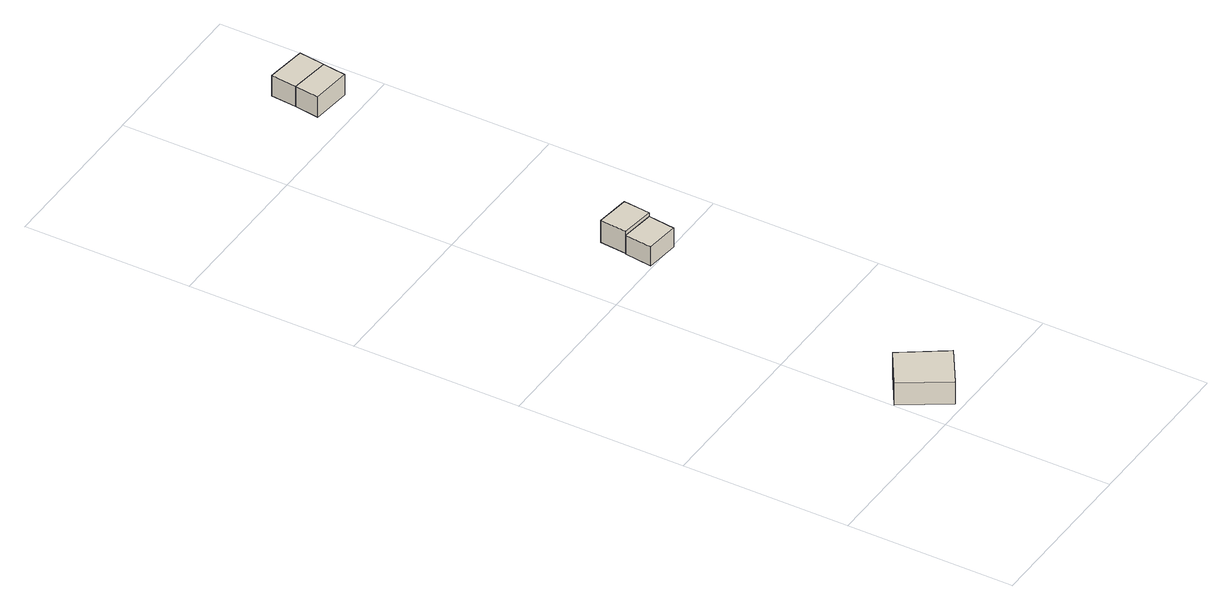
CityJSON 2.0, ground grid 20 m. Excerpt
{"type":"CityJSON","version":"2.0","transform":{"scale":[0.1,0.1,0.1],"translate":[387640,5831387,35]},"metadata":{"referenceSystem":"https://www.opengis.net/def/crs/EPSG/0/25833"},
"CityObjects":{
"building1":{"type":"Building","attributes":{"Gemeindeschluessel":"11000012","BezugspunktDach":"2200","function":"31001_2000","measuredHeight":2.91,"storeysAboveGround":1},"address":[{"country":"Germany","locality":"Berlin","thoroughfareNumber":"32 (1)","thoroughfareName":"Im Wiesenbusch"}],"geometry":[{"type":"Solid","lod":"1","boundaries":[[[[0,1,2,3]],[[4,5,6,7]],[[4,7,3,2]],[[5,4,2,1]],[[6,5,1,0]],[[7,6,0,3]]]]}]},
"building2":{"type":"Building","attributes":{"Gemeindeschluessel":"11000012","BezugspunktDach":"2200","function":"31001_2463","measuredHeight":2.79,"storeysAboveGround":1},"address":[{"country":"Germany","locality":"Berlin","thoroughfareNumber":"2 (1)","thoroughfareName":"Im Riedgrund"}],"geometry":[{"type":"Solid","lod":"1","boundaries":[[[[8,9,10,11]],[[12,13,14,15]],[[12,15,11,10]],[[13,12,10,9]],[[14,13,9,8]],[[15,14,8,11]]]]}]},
"building3":{"type":"Building","attributes":{"Gemeindeschluessel":"11000012","BezugspunktDach":"2200","function":"31001_2463","measuredHeight":2.9,"storeysAboveGround":1},"address":[{"country":"Germany","locality":"Berlin","thoroughfareNumber":"4 (1)","thoroughfareName":"Im Riedgrund"}],"geometry":[{"type":"Solid","lod":"1","boundaries":[[[[16,17,18,19]],[[20,21,22,23]],[[20,23,19,18]],[[21,20,18,17]],[[22,21,17,16]],[[23,22,16,19]]]]}]},
"building4":{"type":"Building","attributes":{"Gemeindeschluessel":"11000012","BezugspunktDach":"2200","function":"31001_2463","measuredHeight":2.67,"storeysAboveGround":1},"address":[{"country":"Germany","locality":"Berlin","thoroughfareNumber":"6 (1)","thoroughfareName":"Im Riedgrund"}],"geometry":[{"type":"Solid","lod":"1","boundaries":[[[[24,25,26,27]],[[28,29,30,31]],[[28,31,27,26]],[[29,28,26,25]],[[30,29,25,24]],[[31,30,24,27]]]]}]},
"building5":{"type":"Building","attributes":{"Gemeindeschluessel":"11000012","BezugspunktDach":"2200","function":"31001_2463","measuredHeight":2.69,"storeysAboveGround":1},"address":[{"country":"Germany","locality":"Berlin","thoroughfareNumber":"8 (1)","thoroughfareName":"Im Riedgrund"}],"geometry":[{"type":"Solid","lod":"1","boundaries":[[[[25,32,33,26]],[[34,35,29,28]],[[34,28,26,33]],[[35,34,33,32]],[[29,35,32,25]],[[28,29,25,26]]]]}]}
},
"vertices":[
[36,9,30],[81,38,30],[46,91,30],[2,63,30],[46,91,1],[81,38,1],[36,9,1],[2,63,1],
[105,392,36],[109,424,36],[69,429,36],[65,396,36],[69,429,11],[109,424,11],[105,392,11],[65,396,11],
[109,424,41],[112,456,41],[72,461,41],[69,429,41],[72,461,12],[112,456,12],[109,424,12],[69,429,12],
[148,817,42],[152,845,42],[105,851,42],[101,822,42],[105,851,15],[152,845,15],[148,817,15],[101,822,15],
[156,876,42],[108,882,42],[108,882,15],[156,876,15]
]}
